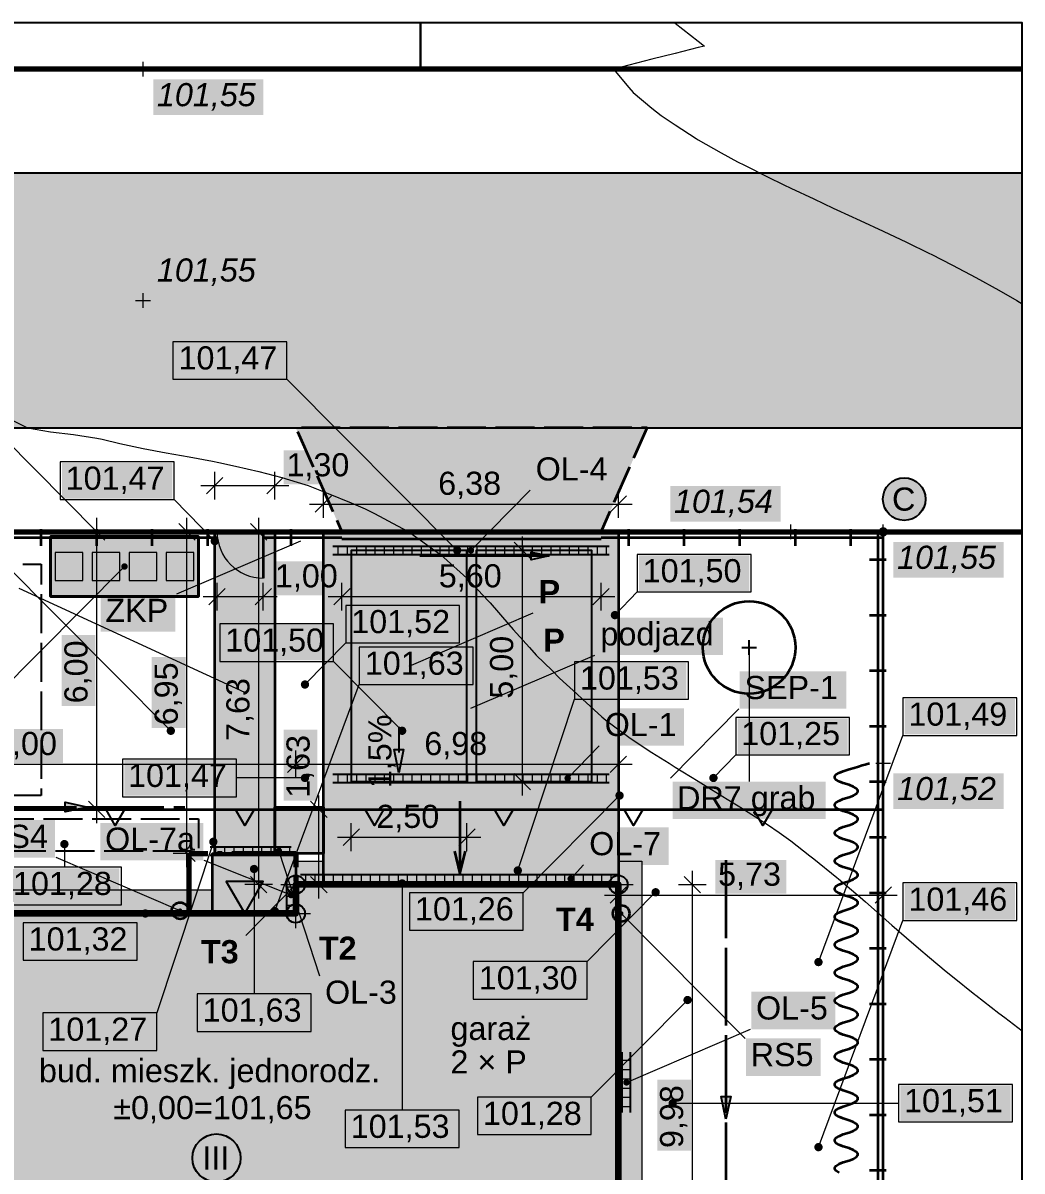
# Model space of a CAD drawing. Header units: metres. Extents: x -3 to 65.4, y -15 to 61.2.
# Drawn here: x 13.4 to 35, y 36.18 to 61 of the extents above; entities that cross this region are included whole.
import ezdxf

# ---------------------------------------------------------------- set-up
doc = ezdxf.new("R2010")
doc.units = ezdxf.units.M
for name, pattern in [('KRESKA_DLUGA', [9.45, 8.4, -1.05]), ('KRESKOWA', [5.25, 4.2, -1.05]), ('PUNKTOWA', [10.5, 8.4, -1.05, 0, -1.05])]:
    doc.linetypes.add(name, pattern=pattern)
for name, color, linetype, lineweight in [('A-MASKA', 7, 'Continuous', 18), ('Z-BUDYNEK', 7, 'Continuous', 100), ('Z-BUDYNEK-NAD', 7, 'KRESKOWA', 50), ('Z-DZIALKA', 1, 'Continuous', 35), ('Z-MAPA-RAMKA', 7, 'Continuous', 35), ('Z-OGRODZENIE', 7, 'Continuous', 35), ('Z-OPISY', 2, 'Continuous', 25), ('Z-RZEDNE-PROJ', 1, 'Continuous', 18), ('Z-TLO', 7, 'Continuous', 18), ('Z-TYCZENIE', 1, 'Continuous', 25), ('Z-UTWARDZENIA', 8, 'Continuous', 25), ('Z-WYMIARY', 1, 'Continuous', 18)]:
    doc.layers.add(name, color=color, linetype=linetype, lineweight=lineweight)
for name, color, linetype, lineweight, true_color in [('Z-DROGA', 8, 'Continuous', 35, 0x404040), ('Z-LZ', 1, 'Continuous', 35, 0xc00000), ('Z-MAPA', 8, 'Continuous', 18, 0x5a5a5a), ('Z-ODWODNIENIE', 150, 'Continuous', 25, 0x00808a), ('Z-RZEDNE', 32, 'Continuous', 18, 0x6b4423), ('Z-ZIELEN', 3, 'Continuous', 25, 0x1e7a1e)]:
    doc.layers.add(name, color=color, linetype=linetype, lineweight=lineweight, true_color=true_color)
doc.styles.add('PL_ARIAL', font='arial.ttf')
doc.styles.add('PL_ARIAL_B', font='arialbd.ttf')
doc.styles.add('PL_ARIAL_I', font='ariali.ttf')

msp = doc.modelspace()

# ---------------------------------------------------------------- hatches: boundary and pattern name
at = {"layer": 'A-MASKA', "true_color": 0xffffff}
for points in [[(16.22, 59.01), (18.603, 59.01), (18.603, 59.78), (16.22, 59.78)], [(16.22, 55.22), (18.603, 55.22), (18.603, 55.99), (16.22, 55.99)], [(16.687, 53.32), (19.07, 53.32), (19.07, 54.09), (16.687, 54.09)], [(19.04, 51.03), (20.574, 51.03), (20.574, 51.76), (19.04, 51.76)], [(24.387, 50.9), (26.203, 50.9), (26.203, 51.71), (24.387, 51.71)], [(14.247, 50.72), (16.63, 50.72), (16.63, 51.49), (14.247, 51.49)], [(22.32, 50.63), (23.855, 50.63), (23.855, 51.36), (22.32, 51.36)], [(27.397, 50.22), (29.78, 50.22), (29.78, 50.99), (27.397, 50.99)], [(32.22, 49.01), (34.603, 49.01), (34.603, 49.78), (32.22, 49.78)], [(26.72, 48.72), (29.103, 48.72), (29.103, 49.49), (26.72, 49.49)], [(18.79, 48.63), (20.324, 48.63), (20.324, 49.36), (18.79, 49.36)], [(22.333, 48.63), (23.867, 48.63), (23.867, 49.36), (22.333, 49.36)], [(24.45, 48.248), (25.135, 48.248), (25.135, 49.058), (24.45, 49.058)], [(15.087, 47.842), (16.7, 47.842), (16.7, 48.652), (15.087, 48.652)], [(20.42, 47.62), (22.803, 47.62), (22.803, 48.39), (20.42, 48.39)], [(25.787, 47.335), (28.533, 47.335), (28.533, 48.145), (25.787, 48.145)], [(17.697, 47.22), (20.08, 47.22), (20.08, 47.99), (17.697, 47.99)], [(24.55, 47.2), (25.235, 47.2), (25.235, 48.01), (24.55, 48.01)], [(14.97, 46.233), (14.97, 47.767), (14.24, 47.767), (14.24, 46.233)], [(24.17, 46.333), (24.17, 47.867), (23.44, 47.867), (23.44, 46.333)], [(20.714, 46.72), (23.097, 46.72), (23.097, 47.49), (20.714, 47.49)], [(16.92, 45.758), (16.92, 47.292), (16.19, 47.292), (16.19, 45.758)], [(25.364, 46.4), (27.747, 46.4), (27.747, 47.17), (25.364, 47.17)], [(18.47, 45.42), (18.47, 46.955), (17.74, 46.955), (17.74, 45.42)], [(28.9, 46.175), (31.2, 46.175), (31.2, 46.985), (28.9, 46.985)], [(25.879, 45.375), (27.694, 45.375), (27.694, 46.185), (25.879, 46.185)], [(32.464, 45.62), (34.847, 45.62), (34.847, 46.39), (32.464, 46.39)], [(28.85, 45.2), (31.233, 45.2), (31.233, 45.97), (28.85, 45.97)], [(12.331, 45.005), (14.269, 45.005), (14.269, 45.735), (12.331, 45.735)], [(19.77, 44.19), (19.77, 45.724), (19.04, 45.724), (19.04, 44.19)], [(22.02, 45.005), (23.555, 45.005), (23.555, 45.735), (22.02, 45.735)], [(15.597, 44.295), (17.98, 44.295), (17.98, 45.065), (15.597, 45.065)], [(32.22, 44.01), (34.603, 44.01), (34.603, 44.78), (32.22, 44.78)], [(27.445, 43.79), (30.755, 43.79), (30.755, 44.6), (27.445, 44.6)], [(20.983, 43.43), (22.517, 43.43), (22.517, 44.16), (20.983, 44.16)], [(12.486, 42.958), (14.1, 42.958), (14.1, 43.768), (12.486, 43.768)], [(15.08, 42.898), (17.3, 42.898), (17.3, 43.708), (15.08, 43.708)], [(25.544, 42.8), (27.359, 42.8), (27.359, 43.61), (25.544, 43.61)], [(13.109, 41.96), (15.491, 41.96), (15.491, 42.73), (13.109, 42.73)], [(28.37, 42.18), (29.905, 42.18), (29.905, 42.91), (28.37, 42.91)], [(32.464, 41.62), (34.847, 41.62), (34.847, 42.39), (32.464, 42.39)], [(21.797, 41.41), (24.18, 41.41), (24.18, 42.18), (21.797, 42.18)], [(24.827, 41.165), (25.875, 41.165), (25.875, 41.975), (24.827, 41.975)], [(13.447, 40.76), (15.83, 40.76), (15.83, 41.53), (13.447, 41.53)], [(17.152, 40.465), (18.2, 40.465), (18.2, 41.275), (17.152, 41.275)], [(19.7, 40.54), (20.748, 40.54), (20.748, 41.35), (19.7, 41.35)], [(23.177, 39.92), (25.56, 39.92), (25.56, 40.69), (23.177, 40.69)], [(19.834, 39.59), (21.649, 39.59), (21.649, 40.4), (19.834, 40.4)], [(17.209, 39.223), (19.591, 39.223), (19.591, 39.992), (17.209, 39.992)], [(29.15, 39.248), (30.966, 39.248), (30.966, 40.058), (29.15, 40.058)], [(13.873, 38.81), (16.256, 38.81), (16.256, 39.58), (13.873, 39.58)], [(22.545, 38.807), (24.563, 38.807), (24.563, 39.617), (22.545, 39.617)], [(29.035, 38.24), (30.649, 38.24), (30.649, 39.05), (29.035, 39.05)], [(22.545, 38.082), (24.462, 38.082), (24.462, 38.892), (22.545, 38.892)], [(27.845, 36.62), (27.845, 38.155), (27.115, 38.155), (27.115, 36.62)], [(32.37, 37.265), (34.753, 37.265), (34.753, 38.035), (32.37, 38.035)], [(15.257, 37.094), (19.918, 37.094), (19.918, 37.904), (15.257, 37.904)], [(23.267, 36.99), (25.65, 36.99), (25.65, 37.76), (23.267, 37.76)], [(20.409, 36.71), (22.791, 36.71), (22.791, 37.48), (20.409, 37.48)]]:
    msp.add_hatch(color=7, dxfattribs=at).paths.add_polyline_path(points)
at = {"layer": 'Z-BUDYNEK', "true_color": 0x000000}
msp.add_hatch(color=7, dxfattribs=at).paths.add_polyline_path([(18.2, 41.75), (18.6, 42.443), (17.8, 42.443)])
at = {"layer": 'Z-DROGA', "true_color": 0xe6e6e6}
msp.add_hatch(color=7, dxfattribs=at).paths.add_polyline_path([(-3, 52.25), (-3, 57.75), (35, 57.75), (35, 52.25)])
at = {"layer": 'Z-DZIALKA', "true_color": 0xffffff}
msp.add_hatch(color=7, dxfattribs=at).paths.add_polyline_path([(32.913, 50.708), (32.897, 50.827), (32.851, 50.938), (32.778, 51.033), (32.683, 51.106), (32.572, 51.152), (32.453, 51.168), (32.334, 51.152), (32.223, 51.106), (32.128, 51.033), (32.054, 50.938), (32.008, 50.827), (31.993, 50.708), (32.008, 50.588), (32.054, 50.478), (32.128, 50.382), (32.223, 50.309), (32.334, 50.263), (32.453, 50.248), (32.572, 50.263), (32.683, 50.309), (32.778, 50.382), (32.851, 50.478), (32.897, 50.588)])
at = {"layer": 'Z-DZIALKA', "true_color": 0x000000}
msp.add_hatch(color=7, dxfattribs=at).paths.add_polyline_path([(32.1, 50), (32.097, 50.026), (32.087, 50.05), (32.071, 50.071), (32.05, 50.087), (32.026, 50.097), (32, 50.1), (31.974, 50.097), (31.95, 50.087), (31.929, 50.071), (31.913, 50.05), (31.903, 50.026), (31.9, 50), (31.903, 49.974), (31.913, 49.95), (31.929, 49.929), (31.95, 49.913), (31.974, 49.903), (32, 49.9), (32.026, 49.903), (32.05, 49.913), (32.071, 49.929), (32.087, 49.95), (32.097, 49.974)])
at = {"layer": 'Z-ODWODNIENIE', "true_color": 0x000000}
for points in [[(23.157, 49.6), (23.155, 49.618), (23.148, 49.635), (23.137, 49.649), (23.122, 49.661), (23.106, 49.668), (23.087, 49.67), (23.069, 49.668), (23.052, 49.661), (23.038, 49.649), (23.027, 49.635), (23.02, 49.618), (23.017, 49.6), (23.02, 49.582), (23.027, 49.565), (23.038, 49.551), (23.052, 49.539), (23.069, 49.532), (23.087, 49.53), (23.106, 49.532), (23.122, 49.539), (23.137, 49.551), (23.148, 49.565), (23.155, 49.582)], [(21.529, 44.788), (21.429, 45.298), (21.628, 45.298)], [(25.249, 44.675), (25.246, 44.693), (25.239, 44.71), (25.228, 44.724), (25.214, 44.736), (25.197, 44.743), (25.179, 44.745), (25.161, 44.743), (25.144, 44.736), (25.129, 44.724), (25.118, 44.71), (25.111, 44.693), (25.109, 44.675), (25.111, 44.657), (25.118, 44.64), (25.129, 44.626), (25.144, 44.614), (25.161, 44.607), (25.179, 44.605), (25.197, 44.607), (25.214, 44.614), (25.228, 44.626), (25.239, 44.64), (25.246, 44.657)], [(14.807, 44.05), (14.317, 43.946), (14.317, 44.154)], [(19.008, 43.1), (19.005, 43.118), (18.998, 43.135), (18.987, 43.149), (18.973, 43.161), (18.956, 43.168), (18.938, 43.17), (18.919, 43.168), (18.902, 43.161), (18.888, 43.149), (18.877, 43.135), (18.87, 43.118), (18.867, 43.1), (18.87, 43.082), (18.877, 43.065), (18.888, 43.051), (18.902, 43.039), (18.919, 43.032), (18.938, 43.03), (18.956, 43.032), (18.973, 43.039), (18.987, 43.051), (18.998, 43.065), (19.005, 43.082)], [(25.314, 42.5), (25.311, 42.518), (25.304, 42.535), (25.293, 42.549), (25.279, 42.561), (25.262, 42.568), (25.244, 42.57), (25.226, 42.568), (25.209, 42.561), (25.194, 42.549), (25.183, 42.535), (25.176, 42.518), (25.174, 42.5), (25.176, 42.482), (25.183, 42.465), (25.194, 42.451), (25.209, 42.439), (25.226, 42.432), (25.244, 42.43), (25.262, 42.432), (25.279, 42.439), (25.293, 42.451), (25.304, 42.465), (25.311, 42.482)], [(19.27, 42.15), (19.268, 42.168), (19.261, 42.185), (19.249, 42.199), (19.235, 42.211), (19.218, 42.218), (19.2, 42.22), (19.182, 42.218), (19.165, 42.211), (19.151, 42.199), (19.139, 42.185), (19.132, 42.168), (19.13, 42.15), (19.132, 42.132), (19.139, 42.115), (19.151, 42.101), (19.165, 42.089), (19.182, 42.082), (19.2, 42.08), (19.218, 42.082), (19.235, 42.089), (19.249, 42.101), (19.261, 42.115), (19.268, 42.132)], [(16.85, 41.81), (16.848, 41.823), (16.843, 41.835), (16.835, 41.845), (16.825, 41.853), (16.813, 41.858), (16.8, 41.86), (16.787, 41.858), (16.775, 41.853), (16.765, 41.845), (16.757, 41.835), (16.752, 41.823), (16.75, 41.81), (16.752, 41.797), (16.757, 41.785), (16.765, 41.775), (16.775, 41.767), (16.787, 41.762), (16.8, 41.76), (16.813, 41.762), (16.825, 41.767), (16.835, 41.775), (16.843, 41.785), (16.848, 41.797)], [(26.385, 41.75), (26.383, 41.763), (26.378, 41.775), (26.37, 41.785), (26.36, 41.793), (26.348, 41.798), (26.335, 41.8), (26.322, 41.798), (26.31, 41.793), (26.3, 41.785), (26.292, 41.775), (26.287, 41.763), (26.285, 41.75), (26.287, 41.737), (26.292, 41.725), (26.3, 41.715), (26.31, 41.707), (26.322, 41.702), (26.335, 41.7), (26.348, 41.702), (26.36, 41.707), (26.37, 41.715), (26.378, 41.725), (26.383, 41.737)], [(26.52, 38.1), (26.518, 38.118), (26.511, 38.135), (26.499, 38.149), (26.485, 38.161), (26.468, 38.168), (26.45, 38.17), (26.432, 38.168), (26.415, 38.161), (26.401, 38.149), (26.389, 38.135), (26.382, 38.118), (26.38, 38.1), (26.382, 38.082), (26.389, 38.065), (26.401, 38.051), (26.415, 38.039), (26.432, 38.032), (26.45, 38.03), (26.468, 38.032), (26.485, 38.039), (26.499, 38.051), (26.511, 38.065), (26.518, 38.082)], [(28.6, 37.303), (28.496, 37.792), (28.704, 37.792)]]:
    msp.add_hatch(color=7, dxfattribs=at).paths.add_polyline_path(points)
at = {"layer": 'Z-OGRODZENIE', "true_color": 0x000000}
msp.add_hatch(color=7, dxfattribs=at).paths.add_polyline_path([(24.78, 49.48), (24.389, 49.397), (24.389, 49.563)])
at = {"layer": 'Z-OPISY', "true_color": 0x000000}
msp.add_hatch(color=7, dxfattribs=at).paths.add_polyline_path([(15.67, 49.25), (15.668, 49.268), (15.661, 49.285), (15.649, 49.299), (15.635, 49.311), (15.618, 49.318), (15.6, 49.32), (15.582, 49.318), (15.565, 49.311), (15.551, 49.299), (15.539, 49.285), (15.532, 49.268), (15.53, 49.25), (15.532, 49.232), (15.539, 49.215), (15.551, 49.201), (15.565, 49.189), (15.582, 49.182), (15.6, 49.18), (15.618, 49.182), (15.635, 49.189), (15.649, 49.201), (15.661, 49.215), (15.668, 49.232)])
at = {"layer": 'Z-OPISY', "true_color": 0xffffff}
msp.add_hatch(color=7, dxfattribs=at).paths.add_polyline_path([(18.107, 36.464), (18.098, 36.566), (18.068, 36.663), (18.02, 36.753), (17.955, 36.832), (17.876, 36.896), (17.786, 36.945), (17.689, 36.974), (17.587, 36.984), (17.486, 36.974), (17.389, 36.945), (17.299, 36.896), (17.22, 36.832), (17.155, 36.753), (17.107, 36.663), (17.077, 36.566), (17.067, 36.464), (17.077, 36.363), (17.107, 36.265), (17.155, 36.175), (17.22, 36.096), (17.299, 36.032), (17.389, 35.984), (17.486, 35.954), (17.587, 35.944), (17.689, 35.954), (17.786, 35.984), (17.876, 36.032), (17.955, 36.096), (18.02, 36.175), (18.068, 36.265), (18.098, 36.363)])
at = {"layer": 'Z-RZEDNE-PROJ', "true_color": 0x000000}
for points in [[(17.64, 49.8), (17.637, 49.823), (17.628, 49.845), (17.614, 49.864), (17.595, 49.878), (17.573, 49.887), (17.55, 49.89), (17.527, 49.887), (17.505, 49.878), (17.486, 49.864), (17.472, 49.845), (17.463, 49.823), (17.46, 49.8), (17.463, 49.777), (17.472, 49.755), (17.486, 49.736), (17.505, 49.722), (17.527, 49.713), (17.55, 49.71), (17.573, 49.713), (17.595, 49.722), (17.614, 49.736), (17.628, 49.755), (17.637, 49.777)], [(22.88, 49.6), (22.877, 49.623), (22.868, 49.645), (22.854, 49.664), (22.835, 49.678), (22.813, 49.687), (22.79, 49.69), (22.767, 49.687), (22.745, 49.678), (22.726, 49.664), (22.712, 49.645), (22.703, 49.623), (22.7, 49.6), (22.703, 49.577), (22.712, 49.555), (22.726, 49.536), (22.745, 49.522), (22.767, 49.513), (22.79, 49.51), (22.813, 49.513), (22.835, 49.522), (22.854, 49.536), (22.868, 49.555), (22.877, 49.577)], [(26.29, 48.2), (26.287, 48.223), (26.278, 48.245), (26.264, 48.264), (26.245, 48.278), (26.223, 48.287), (26.2, 48.29), (26.177, 48.287), (26.155, 48.278), (26.136, 48.264), (26.122, 48.245), (26.113, 48.223), (26.11, 48.2), (26.113, 48.177), (26.122, 48.155), (26.136, 48.136), (26.155, 48.122), (26.177, 48.113), (26.2, 48.11), (26.223, 48.113), (26.245, 48.122), (26.264, 48.136), (26.278, 48.155), (26.287, 48.177)], [(19.59, 46.7), (19.587, 46.723), (19.578, 46.745), (19.564, 46.764), (19.545, 46.778), (19.523, 46.787), (19.5, 46.79), (19.477, 46.787), (19.455, 46.778), (19.436, 46.764), (19.422, 46.745), (19.413, 46.723), (19.41, 46.7), (19.413, 46.677), (19.422, 46.655), (19.436, 46.636), (19.455, 46.622), (19.477, 46.613), (19.5, 46.61), (19.523, 46.613), (19.545, 46.622), (19.564, 46.636), (19.578, 46.655), (19.587, 46.677)], [(16.69, 45.7), (16.687, 45.723), (16.678, 45.745), (16.664, 45.764), (16.645, 45.778), (16.623, 45.787), (16.6, 45.79), (16.577, 45.787), (16.555, 45.778), (16.536, 45.764), (16.522, 45.745), (16.513, 45.723), (16.51, 45.7), (16.513, 45.677), (16.522, 45.655), (16.536, 45.636), (16.555, 45.622), (16.577, 45.613), (16.6, 45.61), (16.623, 45.613), (16.645, 45.622), (16.664, 45.636), (16.678, 45.655), (16.687, 45.677)], [(21.69, 45.7), (21.687, 45.723), (21.678, 45.745), (21.664, 45.764), (21.645, 45.778), (21.623, 45.787), (21.6, 45.79), (21.577, 45.787), (21.555, 45.778), (21.536, 45.764), (21.522, 45.745), (21.513, 45.723), (21.51, 45.7), (21.513, 45.677), (21.522, 45.655), (21.536, 45.636), (21.555, 45.622), (21.577, 45.613), (21.6, 45.61), (21.623, 45.613), (21.645, 45.622), (21.664, 45.636), (21.678, 45.655), (21.687, 45.677)], [(19.59, 44.68), (19.587, 44.703), (19.578, 44.725), (19.564, 44.744), (19.545, 44.758), (19.523, 44.767), (19.5, 44.77), (19.477, 44.767), (19.455, 44.758), (19.436, 44.744), (19.422, 44.725), (19.413, 44.703), (19.41, 44.68), (19.413, 44.657), (19.422, 44.635), (19.436, 44.616), (19.455, 44.602), (19.477, 44.593), (19.5, 44.59), (19.523, 44.593), (19.545, 44.602), (19.564, 44.616), (19.578, 44.635), (19.587, 44.657)], [(28.42, 44.68), (28.417, 44.703), (28.408, 44.725), (28.394, 44.744), (28.375, 44.758), (28.353, 44.767), (28.33, 44.77), (28.307, 44.767), (28.285, 44.758), (28.266, 44.744), (28.252, 44.725), (28.243, 44.703), (28.24, 44.68), (28.243, 44.657), (28.252, 44.635), (28.266, 44.616), (28.285, 44.602), (28.307, 44.593), (28.33, 44.59), (28.353, 44.593), (28.375, 44.602), (28.394, 44.616), (28.408, 44.635), (28.417, 44.657)], [(26.39, 44.3), (26.387, 44.323), (26.378, 44.345), (26.364, 44.364), (26.345, 44.378), (26.323, 44.387), (26.3, 44.39), (26.277, 44.387), (26.255, 44.378), (26.236, 44.364), (26.222, 44.345), (26.213, 44.323), (26.21, 44.3), (26.213, 44.277), (26.222, 44.255), (26.236, 44.236), (26.255, 44.222), (26.277, 44.213), (26.3, 44.21), (26.323, 44.213), (26.345, 44.222), (26.364, 44.236), (26.378, 44.255), (26.387, 44.277)], [(14.39, 43.25), (14.387, 43.273), (14.378, 43.295), (14.364, 43.314), (14.345, 43.328), (14.323, 43.337), (14.3, 43.34), (14.277, 43.337), (14.255, 43.328), (14.236, 43.314), (14.222, 43.295), (14.213, 43.273), (14.21, 43.25), (14.213, 43.227), (14.222, 43.205), (14.236, 43.186), (14.255, 43.172), (14.277, 43.163), (14.3, 43.16), (14.323, 43.163), (14.345, 43.172), (14.364, 43.186), (14.378, 43.205), (14.387, 43.227)], [(17.61, 43.3), (17.607, 43.323), (17.598, 43.345), (17.584, 43.364), (17.565, 43.378), (17.543, 43.387), (17.52, 43.39), (17.497, 43.387), (17.475, 43.378), (17.456, 43.364), (17.442, 43.345), (17.433, 43.323), (17.43, 43.3), (17.433, 43.277), (17.442, 43.255), (17.456, 43.236), (17.475, 43.222), (17.497, 43.213), (17.52, 43.21), (17.543, 43.213), (17.565, 43.222), (17.584, 43.236), (17.598, 43.255), (17.607, 43.277)], [(18.49, 42.713), (18.487, 42.736), (18.478, 42.758), (18.464, 42.776), (18.445, 42.79), (18.423, 42.799), (18.4, 42.803), (18.377, 42.799), (18.355, 42.79), (18.336, 42.776), (18.322, 42.758), (18.313, 42.736), (18.31, 42.713), (18.313, 42.689), (18.322, 42.668), (18.336, 42.649), (18.355, 42.635), (18.377, 42.626), (18.4, 42.623), (18.423, 42.626), (18.445, 42.635), (18.464, 42.649), (18.478, 42.668), (18.487, 42.689)], [(24.19, 42.68), (24.187, 42.703), (24.178, 42.725), (24.164, 42.744), (24.145, 42.758), (24.123, 42.767), (24.1, 42.77), (24.077, 42.767), (24.055, 42.758), (24.036, 42.744), (24.022, 42.725), (24.013, 42.703), (24.01, 42.68), (24.013, 42.657), (24.022, 42.635), (24.036, 42.616), (24.055, 42.602), (24.077, 42.593), (24.1, 42.59), (24.123, 42.593), (24.145, 42.602), (24.164, 42.616), (24.178, 42.635), (24.187, 42.657)], [(21.69, 42.4), (21.687, 42.423), (21.678, 42.445), (21.664, 42.464), (21.645, 42.478), (21.623, 42.487), (21.6, 42.49), (21.577, 42.487), (21.555, 42.478), (21.536, 42.464), (21.522, 42.445), (21.513, 42.423), (21.51, 42.4), (21.513, 42.377), (21.522, 42.355), (21.536, 42.336), (21.555, 42.322), (21.577, 42.313), (21.6, 42.31), (21.623, 42.313), (21.645, 42.322), (21.664, 42.336), (21.678, 42.355), (21.687, 42.377)], [(27.17, 42.21), (27.167, 42.233), (27.158, 42.255), (27.144, 42.274), (27.125, 42.288), (27.103, 42.297), (27.08, 42.3), (27.057, 42.297), (27.035, 42.288), (27.016, 42.274), (27.002, 42.255), (26.993, 42.233), (26.99, 42.21), (26.993, 42.187), (27.002, 42.165), (27.016, 42.146), (27.035, 42.132), (27.057, 42.123), (27.08, 42.12), (27.103, 42.123), (27.125, 42.132), (27.144, 42.146), (27.158, 42.165), (27.167, 42.187)], [(16.14, 41.75), (16.137, 41.773), (16.128, 41.795), (16.114, 41.814), (16.095, 41.828), (16.073, 41.837), (16.05, 41.84), (16.027, 41.837), (16.005, 41.828), (15.986, 41.814), (15.972, 41.795), (15.963, 41.773), (15.96, 41.75), (15.963, 41.727), (15.972, 41.705), (15.986, 41.686), (16.005, 41.672), (16.027, 41.663), (16.05, 41.66), (16.073, 41.663), (16.095, 41.672), (16.114, 41.686), (16.128, 41.705), (16.137, 41.727)], [(18.94, 41.8), (18.937, 41.823), (18.928, 41.845), (18.914, 41.864), (18.895, 41.878), (18.873, 41.887), (18.85, 41.89), (18.827, 41.887), (18.805, 41.878), (18.786, 41.864), (18.772, 41.845), (18.763, 41.823), (18.76, 41.8), (18.763, 41.777), (18.772, 41.755), (18.786, 41.736), (18.805, 41.722), (18.827, 41.713), (18.85, 41.71), (18.873, 41.713), (18.895, 41.722), (18.914, 41.736), (18.928, 41.755), (18.937, 41.777)], [(30.69, 40.7), (30.687, 40.723), (30.678, 40.745), (30.664, 40.764), (30.645, 40.778), (30.623, 40.787), (30.6, 40.79), (30.577, 40.787), (30.555, 40.778), (30.536, 40.764), (30.522, 40.745), (30.513, 40.723), (30.51, 40.7), (30.513, 40.677), (30.522, 40.655), (30.536, 40.636), (30.555, 40.622), (30.577, 40.613), (30.6, 40.61), (30.623, 40.613), (30.645, 40.622), (30.664, 40.636), (30.678, 40.655), (30.687, 40.677)], [(27.86, 39.88), (27.857, 39.903), (27.848, 39.925), (27.834, 39.944), (27.815, 39.958), (27.793, 39.967), (27.77, 39.97), (27.747, 39.967), (27.725, 39.958), (27.706, 39.944), (27.692, 39.925), (27.683, 39.903), (27.68, 39.88), (27.683, 39.857), (27.692, 39.835), (27.706, 39.816), (27.725, 39.802), (27.747, 39.793), (27.77, 39.79), (27.793, 39.793), (27.815, 39.802), (27.834, 39.816), (27.848, 39.835), (27.857, 39.857)], [(27.54, 37.65), (27.537, 37.673), (27.528, 37.695), (27.514, 37.714), (27.495, 37.728), (27.473, 37.737), (27.45, 37.74), (27.427, 37.737), (27.405, 37.728), (27.386, 37.714), (27.372, 37.695), (27.363, 37.673), (27.36, 37.65), (27.363, 37.627), (27.372, 37.605), (27.386, 37.586), (27.405, 37.572), (27.427, 37.563), (27.45, 37.56), (27.473, 37.563), (27.495, 37.572), (27.514, 37.586), (27.528, 37.605), (27.537, 37.627)], [(30.69, 36.7), (30.687, 36.723), (30.678, 36.745), (30.664, 36.764), (30.645, 36.778), (30.623, 36.787), (30.6, 36.79), (30.577, 36.787), (30.555, 36.778), (30.536, 36.764), (30.522, 36.745), (30.513, 36.723), (30.51, 36.7), (30.513, 36.677), (30.522, 36.655), (30.536, 36.636), (30.555, 36.622), (30.577, 36.613), (30.6, 36.61), (30.623, 36.613), (30.645, 36.622), (30.664, 36.636), (30.678, 36.655), (30.687, 36.677)]]:
    msp.add_hatch(color=7, dxfattribs=at).paths.add_polyline_path(points)
at = {"layer": 'Z-TLO', "true_color": 0xffffff}
for points in [[(20.3, 50), (25.9, 50), (26.9, 52.25), (19.3, 52.25)], [(14, 49.9), (17.2, 49.9), (17.2, 48.6), (14, 48.6)], [(17.55, 50), (18.85, 50), (18.85, 43.05), (17.55, 43.05)], [(19.9, 42.375), (19.9, 50), (26.275, 50), (26.275, 42.375)], [(18.85, 44.05), (19.9, 44.05), (19.9, 43.05), (18.85, 43.05)], [(17.5, 41.75), (17.5, 43.05), (19.3, 43.05), (19.3, 42.375), (19.3, 41.75)], [(19.3, 42.375), (19.3, 42.885), (19.9, 42.885), (19.9, 42.375)], [(26.785, 31.9), (26.25, 31.9), (26.25, 32.4), (26.275, 32.4), (26.275, 42.375), (26.275, 42.885), (26.785, 42.885)], [(6.79, 37.825), (6.79, 42.26), (17.5, 42.26), (17.5, 41.75), (7.3, 41.75), (7.3, 37.825)], [(7.3, 32.4), (19.6, 32.4), (26.275, 32.4), (26.275, 42.375), (19.3, 42.375), (19.3, 41.75), (7.3, 41.75)]]:
    msp.add_hatch(color=7, dxfattribs=at).paths.add_polyline_path(points)

# ---------------------------------------------------------------- linework, layer by layer
at = {"layer": 'Z-BUDYNEK', "lineweight": 35, "ltscale": 0.2}
for points in [[(22.85, 44.175), (22.85, 42.615)], [(22.729, 43.1), (22.85, 42.615), (22.971, 43.1)]]:
    msp.add_lwpolyline(points, dxfattribs=at)
at = {"layer": 'Z-BUDYNEK', "lineweight": 25, "ltscale": 0.2}
msp.add_lwpolyline([(18.2, 41.75), (18.6, 42.443), (17.8, 42.443)], close=True, dxfattribs=at)
at = {"layer": 'Z-BUDYNEK', "linetype": 'Continuous', "lineweight": 140, "ltscale": 0.2, "flags": 128}
msp.add_lwpolyline([(7.3, 32.4), (19.6, 32.4), (26.275, 32.4), (26.275, 42.375), (19.3, 42.375), (19.3, 41.75), (7.3, 41.75)], close=True, dxfattribs=at)
at = {"layer": 'Z-BUDYNEK-NAD', "linetype": 'PUNKTOWA', "lineweight": 70, "ltscale": 0.2, "flags": 128}
msp.add_lwpolyline([(17, 41.77), (17, 43.05), (19.3, 43.05), (19.3, 42.395)], dxfattribs=at)
at = {"layer": 'Z-DROGA', "linetype": 'Continuous', "lineweight": 70, "ltscale": 0.2, "true_color": 0x303030, "flags": 128}
for points in [[(35, 60), (-3, 60)], [(-3, 50), (35, 50)]]:
    msp.add_lwpolyline(points, dxfattribs=at)
at = {"layer": 'Z-DZIALKA', "linetype": 'Continuous', "lineweight": 35, "ltscale": 0.2, "true_color": 0x000000, "flags": 128}
msp.add_lwpolyline([(0, 0), (32, 0), (32, 50), (0, 50)], close=True, dxfattribs=at)
at = {"layer": 'Z-DZIALKA', "lineweight": 25, "ltscale": 0.2}
msp.add_circle((32.453, 50.708), 0.46, dxfattribs=at)
at = {"layer": 'Z-LZ', "linetype": 'Continuous', "lineweight": 35, "ltscale": 0.2, "true_color": 0xc00000, "flags": 128}
msp.add_lwpolyline([(0, 44), (32, 44)], dxfattribs=at)
at = {"layer": 'Z-LZ', "linetype": 'Continuous', "lineweight": 25, "ltscale": 0.2, "true_color": 0xc00000, "flags": 128}
for points in [[(15.2, 44), (15.6, 44), (15.4, 43.654)], [(18, 44), (18.4, 44), (18.2, 43.654)], [(20.8, 44), (21.2, 44), (21, 43.654)], [(23.6, 44), (24, 44), (23.8, 43.654)], [(26.4, 44), (26.8, 44), (26.6, 43.654)], [(29.2, 44), (29.6, 44), (29.4, 43.654)]]:
    msp.add_lwpolyline(points, close=True, dxfattribs=at)
at = {"layer": 'Z-MAPA', "linetype": 'Continuous', "lineweight": 25, "ltscale": 0.2, "flags": 128}
for points in [[(-3, 60), (22, 60), (22, 61)], [(22, 61), (22, 60)], [(22, 60), (35, 60)], [(35, 57.75), (-3, 57.75)], [(-3, 52.25), (35, 52.25)], [(35, 50), (32, 50), (32, 0)]]:
    msp.add_lwpolyline(points, dxfattribs=at)
at = {"layer": 'Z-MAPA-RAMKA', "linetype": 'Continuous', "lineweight": 25, "ltscale": 0.2, "flags": 128}
msp.add_lwpolyline([(-3, -3), (35, -3), (35, 61), (-3, 61)], close=True, dxfattribs=at)
at = {"layer": 'Z-ODWODNIENIE', "lineweight": 18, "ltscale": 0.2}
for points in [[(23.087, 49.6), (24.367, 50.9)], [(20.22, 49.51), (20.22, 49.69)], [(20.42, 49.51), (20.42, 49.69)], [(20.62, 49.51), (20.62, 49.69)], [(20.82, 49.51), (20.82, 49.69)], [(21.02, 49.51), (21.02, 49.69)], [(21.22, 49.51), (21.22, 49.69)], [(21.42, 49.51), (21.42, 49.69)], [(21.62, 49.51), (21.62, 49.69)], [(21.82, 49.51), (21.82, 49.69)], [(22.02, 49.51), (22.02, 49.69)], [(22.22, 49.51), (22.22, 49.69)], [(22.42, 49.51), (22.42, 49.69)], [(22.62, 49.51), (22.62, 49.69)], [(22.82, 49.51), (22.82, 49.69)], [(23.02, 49.51), (23.02, 49.69)], [(23.22, 49.51), (23.22, 49.69)], [(23.42, 49.51), (23.42, 49.69)], [(23.62, 49.51), (23.62, 49.69)], [(23.82, 49.51), (23.82, 49.69)], [(24.02, 49.51), (24.02, 49.69)], [(24.22, 49.51), (24.22, 49.69)], [(24.42, 49.51), (24.42, 49.69)], [(24.62, 49.51), (24.62, 49.69)], [(24.82, 49.51), (24.82, 49.69)], [(25.02, 49.51), (25.02, 49.69)], [(25.22, 49.51), (25.22, 49.69)], [(25.42, 49.51), (25.42, 49.69)], [(25.62, 49.51), (25.62, 49.69)], [(25.82, 49.51), (25.82, 49.69)], [(26.02, 49.51), (26.02, 49.69)], [(25.179, 44.675), (25.859, 45.375)], [(20.22, 44.585), (20.22, 44.765)], [(20.42, 44.585), (20.42, 44.765)], [(20.62, 44.585), (20.62, 44.765)], [(20.82, 44.585), (20.82, 44.765)], [(21.02, 44.585), (21.02, 44.765)], [(21.22, 44.585), (21.22, 44.765)], [(21.42, 44.585), (21.42, 44.765)], [(21.62, 44.585), (21.62, 44.765)], [(21.82, 44.585), (21.82, 44.765)], [(22.02, 44.585), (22.02, 44.765)], [(22.22, 44.585), (22.22, 44.765)], [(22.42, 44.585), (22.42, 44.765)], [(22.62, 44.585), (22.62, 44.765)], [(22.82, 44.585), (22.82, 44.765)], [(23.02, 44.585), (23.02, 44.765)], [(23.22, 44.585), (23.22, 44.765)], [(23.42, 44.585), (23.42, 44.765)], [(23.62, 44.585), (23.62, 44.765)], [(23.82, 44.585), (23.82, 44.765)], [(24.02, 44.585), (24.02, 44.765)], [(24.22, 44.585), (24.22, 44.765)], [(24.42, 44.585), (24.42, 44.765)], [(24.62, 44.585), (24.62, 44.765)], [(24.82, 44.585), (24.82, 44.765)], [(25.02, 44.585), (25.02, 44.765)], [(25.22, 44.585), (25.22, 44.765)], [(25.42, 44.585), (25.42, 44.765)], [(25.62, 44.585), (25.62, 44.765)], [(25.82, 44.585), (25.82, 44.765)], [(26.02, 44.585), (26.02, 44.765)], [(17.57, 43.01), (17.57, 43.19)], [(17.77, 43.01), (17.77, 43.19)], [(17.97, 43.01), (17.97, 43.19)], [(18.17, 43.01), (18.17, 43.19)], [(18.37, 43.01), (18.37, 43.19)], [(18.57, 43.01), (18.57, 43.19)], [(18.77, 43.01), (18.77, 43.19)], [(18.97, 43.01), (18.97, 43.19)], [(19.17, 43.01), (19.17, 43.19)], [(16.8, 41.81), (14.12, 42.958)], [(18.938, 43.1), (19.814, 40.4)], [(19.2, 42.15), (17.32, 42.898)], [(25.244, 42.5), (25.524, 42.8)], [(19.52, 42.41), (19.52, 42.59)], [(19.72, 42.41), (19.72, 42.59)], [(19.92, 42.41), (19.92, 42.59)], [(20.12, 42.41), (20.12, 42.59)], [(20.32, 42.41), (20.32, 42.59)], [(20.52, 42.41), (20.52, 42.59)], [(20.72, 42.41), (20.72, 42.59)], [(20.92, 42.41), (20.92, 42.59)], [(21.12, 42.41), (21.12, 42.59)], [(21.32, 42.41), (21.32, 42.59)], [(21.52, 42.41), (21.52, 42.59)], [(21.72, 42.41), (21.72, 42.59)], [(21.92, 42.41), (21.92, 42.59)], [(22.12, 42.41), (22.12, 42.59)], [(22.32, 42.41), (22.32, 42.59)], [(22.52, 42.41), (22.52, 42.59)], [(22.72, 42.41), (22.72, 42.59)], [(22.92, 42.41), (22.92, 42.59)], [(23.12, 42.41), (23.12, 42.59)], [(23.32, 42.41), (23.32, 42.59)], [(23.52, 42.41), (23.52, 42.59)], [(23.72, 42.41), (23.72, 42.59)], [(23.92, 42.41), (23.92, 42.59)], [(24.12, 42.41), (24.12, 42.59)], [(24.32, 42.41), (24.32, 42.59)], [(24.52, 42.41), (24.52, 42.59)], [(24.72, 42.41), (24.72, 42.59)], [(24.92, 42.41), (24.92, 42.59)], [(25.12, 42.41), (25.12, 42.59)], [(25.32, 42.41), (25.32, 42.59)], [(25.52, 42.41), (25.52, 42.59)], [(25.72, 42.41), (25.72, 42.59)], [(25.92, 42.41), (25.92, 42.59)], [(26.12, 42.41), (26.12, 42.59)], [(19.29, 42.32), (19.11, 42.32)], [(19.29, 42.12), (19.11, 42.12)], [(19.29, 41.92), (19.11, 41.92)], [(26.335, 41.75), (29.015, 39.05)], [(26.45, 38.1), (29.13, 39.248)], [(26.54, 38.57), (26.36, 38.57)], [(26.54, 38.37), (26.36, 38.37)], [(26.54, 38.17), (26.36, 38.17)], [(26.54, 37.97), (26.36, 37.97)], [(26.54, 37.77), (26.36, 37.77)], [(26.54, 37.57), (26.36, 37.57)]]:
    msp.add_lwpolyline(points, dxfattribs=at)
at = {"layer": 'Z-ODWODNIENIE', "lineweight": 25, "ltscale": 0.2}
for points in [[(20.1, 49.69), (26.075, 49.69)], [(20.1, 49.51), (26.075, 49.51)], [(21.529, 45.788), (21.529, 45.227)], [(20.1, 44.765), (26.075, 44.765)], [(20.1, 44.585), (26.075, 44.585)], [(17.45, 43.19), (19.2, 43.19)], [(17.45, 43.01), (19.2, 43.01)], [(19.11, 41.8), (19.11, 42.5)], [(19.29, 41.8), (19.29, 42.5)], [(19.4, 42.59), (26.275, 42.59)], [(19.4, 42.41), (26.275, 42.41)], [(26.36, 37.45), (26.36, 38.75)], [(26.54, 37.45), (26.54, 38.75)]]:
    msp.add_lwpolyline(points, dxfattribs=at)
for points in [[(21.529, 44.788), (21.429, 45.298), (21.628, 45.298)], [(14.807, 44.05), (14.317, 43.946), (14.317, 44.154)], [(28.6, 37.303), (28.496, 37.792), (28.704, 37.792)]]:
    msp.add_lwpolyline(points, close=True, dxfattribs=at)
at = {"layer": 'Z-ODWODNIENIE', "linetype": 'KRESKA_DLUGA', "lineweight": 35, "ltscale": 0.2, "flags": 128}
for points in [[(3.8, 43.2), (4.6, 44.05), (16.9, 44.05)], [(28.6, 42.9), (28.6, 29.7), (27.6, 29.3)]]:
    msp.add_lwpolyline(points, dxfattribs=at)
at = {"layer": 'Z-ODWODNIENIE', "linetype": 'Continuous', "lineweight": 35, "ltscale": 0.2}
for centre in [(16.8, 41.81), (26.335, 41.75)]:
    msp.add_circle(centre, 0.18, dxfattribs=at)
at = {"layer": 'Z-OGRODZENIE', "lineweight": 35, "ltscale": 0.2}
for points in [[(31.88, 50), (31.88, 0.12), (0.12, 0.12), (0.12, 50)], [(13.8, 49.7), (13.8, 50.06)], [(15, 49.7), (15, 50.06)], [(16.2, 49.7), (16.2, 50.06)], [(17.4, 49.7), (17.4, 50.06)], [(18.6, 50), (18.6, 49)], [(19.2, 49.7), (19.2, 50.06)], [(26.5, 49.7), (26.5, 50.06)], [(27.7, 49.7), (27.7, 50.06)], [(28.9, 49.7), (28.9, 50.06)], [(30.1, 49.7), (30.1, 50.06)], [(31.3, 49.7), (31.3, 50.06)], [(0, 49.88), (17.6, 49.88)], [(18.6, 49.88), (20.3, 49.88)], [(25.9, 49.84), (20.3, 49.84)], [(25.9, 49.88), (32, 49.88)], [(31.7, 49.4), (32.06, 49.4)], [(31.7, 48.2), (32.06, 48.2)], [(31.7, 47), (32.06, 47)], [(31.7, 45.8), (32.06, 45.8)], [(31.7, 44.6), (32.06, 44.6)], [(31.7, 43.4), (32.06, 43.4)], [(31.7, 42.2), (32.06, 42.2)], [(31.7, 41), (32.06, 41)], [(31.7, 39.8), (32.06, 39.8)], [(31.7, 38.6), (32.06, 38.6)], [(31.7, 37.4), (32.06, 37.4)], [(31.7, 36.2), (32.06, 36.2)]]:
    msp.add_lwpolyline(points, dxfattribs=at)
at = {"layer": 'Z-OGRODZENIE', "linetype": 'Continuous', "lineweight": 35, "ltscale": 0.2, "flags": 128}
msp.add_lwpolyline([(14, 48.6), (17.2, 48.6), (17.2, 49.9), (14, 49.9)], close=True, dxfattribs=at)
at = {"layer": 'Z-OGRODZENIE', "linetype": 'Continuous', "lineweight": 18, "ltscale": 0.2, "flags": 128}
for points in [[(14.1, 48.95), (14.7, 48.95), (14.7, 49.55), (14.1, 49.55)], [(14.9, 48.95), (15.5, 48.95), (15.5, 49.55), (14.9, 49.55)], [(15.7, 48.95), (16.3, 48.95), (16.3, 49.55), (15.7, 49.55)], [(16.5, 48.95), (17.1, 48.95), (17.1, 49.55), (16.5, 49.55)]]:
    msp.add_lwpolyline(points, close=True, dxfattribs=at)
at = {"layer": 'Z-OGRODZENIE', "lineweight": 25, "ltscale": 0.2}
msp.add_lwpolyline([(21.98, 49.48), (24.78, 49.48)], dxfattribs=at)
msp.add_lwpolyline([(24.78, 49.48), (24.389, 49.397), (24.389, 49.563)], close=True, dxfattribs=at)
at = {"layer": 'Z-OGRODZENIE', "lineweight": 18, "ltscale": 0.2}
msp.add_arc((18.6, 50), 1, 180, 270, dxfattribs=at)
at = {"layer": 'Z-OPISY', "lineweight": 18, "ltscale": 0.2}
for points in [[(19.4, 49.8), (16.72, 48.652)], [(15.6, 49.25), (11.92, 45.55)], [(18.2, 46.525), (13.32, 48.772)], [(21.75, 47.1), (24.43, 48.248)], [(29.1, 47.5), (29.1, 44.6)], [(23.087, 46.188), (25.767, 47.335)], [(27.4, 44.675), (28.88, 46.175)]]:
    msp.add_lwpolyline(points, dxfattribs=at)
at = {"layer": 'Z-OPISY', "lineweight": 25, "ltscale": 0.2}
msp.add_circle((17.587, 36.464), 0.52, dxfattribs=at)
at = {"layer": 'Z-RZEDNE', "linetype": 'Continuous', "lineweight": 18, "ltscale": 0.2, "true_color": 0xa07850, "flags": 128}
for points in [[(27.494, 61), (27.5, 60.995), (28, 60.607), (28.138, 60.5), (28, 60.466), (27.5, 60.342), (27, 60.216), (26.5, 60.087), (26.168, 60), (26.5, 59.608), (26.594, 59.5), (27, 59.159), (27.196, 59), (27.5, 58.797), (27.956, 58.5), (28, 58.475), (28.5, 58.193), (28.85, 58), (29, 57.924), (29.5, 57.673), (29.85, 57.5), (30, 57.429), (30.5, 57.195), (30.921, 57), (31, 56.963), (31.5, 56.732), (31.999, 56.5), (32, 56.499), (32.5, 56.26), (33, 56.017), (33.034, 56), (33.5, 55.763), (34, 55.501), (34.002, 55.5), (34.5, 55.223), (34.885, 55), (35, 54.931)], [(13, 52.499), (13.5, 52.246), (14, 52.16), (14.5, 52.103), (15, 52.024), (15.113, 52), (15.5, 51.913), (16, 51.805), (16.5, 51.71), (17, 51.619), (17.5, 51.527), (17.635, 51.5), (18, 51.421), (18.5, 51.303), (19, 51.172), (19.5, 51.024), (19.568, 51), (20, 50.829), (20.5, 50.625), (20.8, 50.5), (21, 50.396), (21.5, 50.131), (21.743, 50), (22, 49.818), (22.44, 49.5), (22.5, 49.448), (22.999, 49), (23, 48.999), (23.469, 48.5), (23.5, 48.465), (23.908, 48), (24, 47.891), (24.354, 47.5), (24.5, 47.333), (24.841, 47), (25, 46.839), (25.376, 46.5), (25.5, 46.385), (25.92, 46), (26, 45.931), (26.5, 45.562), (26.595, 45.5), (27, 45.232), (27.369, 45), (27.5, 44.916), (28, 44.608), (28.175, 44.5), (28.5, 44.303), (28.991, 44), (29, 43.994), (29.5, 43.673), (29.747, 43.5), (30, 43.324), (30.416, 43), (30.5, 42.935), (31, 42.527), (31.032, 42.5), (31.5, 42.102), (31.615, 42), (32, 41.661), (32.185, 41.5), (32.5, 41.225), (32.762, 41), (33, 40.797), (33.361, 40.5), (33.5, 40.386), (33.983, 40), (34, 39.986), (34.5, 39.599), (34.629, 39.5), (35, 39.213)]]:
    msp.add_lwpolyline(points, dxfattribs=at)
at = {"layer": 'Z-RZEDNE', "lineweight": 18, "ltscale": 0.2, "true_color": 0x6b4423}
for points in [[(16, 59.84), (16, 60.16)], [(15.84, 60), (16.16, 60)], [(16, 54.84), (16, 55.16)], [(15.84, 55), (16.16, 55)], [(15, 50), (12.32, 52.7)], [(15, 49.84), (15, 50.16)], [(30, 49.84), (30, 50.16)], [(32, 49.84), (32, 50.16)], [(14.84, 50), (15.16, 50)], [(29.84, 50), (30.16, 50)], [(31.84, 50), (32.16, 50)], [(31.84, 45), (32.16, 45)], [(32, 44.84), (32, 45.16)]]:
    msp.add_lwpolyline(points, dxfattribs=at)
at = {"layer": 'Z-RZEDNE-PROJ', "lineweight": 18, "ltscale": 0.2}
for points in [[(19.11, 53.3), (19.11, 54.11), (16.647, 54.11), (16.647, 53.3)], [(16.67, 50.7), (16.67, 51.51), (14.207, 51.51), (14.207, 50.7)], [(29.143, 48.7), (29.143, 49.51), (26.68, 49.51), (26.68, 48.7)], [(22.843, 47.6), (22.843, 48.41), (20.38, 48.41), (20.38, 47.6)], [(20.12, 47.2), (20.12, 48.01), (17.657, 48.01), (17.657, 47.2)], [(23.137, 46.7), (23.137, 47.51), (20.674, 47.51), (20.674, 46.7)], [(27.787, 46.38), (27.787, 47.19), (25.324, 47.19), (25.324, 46.38)], [(34.887, 45.6), (34.887, 46.41), (32.424, 46.41), (32.424, 45.6)], [(31.273, 45.18), (31.273, 45.99), (28.81, 45.99), (28.81, 45.18)], [(18.02, 44.275), (18.02, 45.085), (15.557, 45.085), (15.557, 44.275)], [(15.531, 41.94), (15.531, 42.75), (13.069, 42.75), (13.069, 41.94)], [(24.22, 41.39), (24.22, 42.2), (21.757, 42.2), (21.757, 41.39)], [(34.887, 41.6), (34.887, 42.41), (32.424, 42.41), (32.424, 41.6)], [(15.87, 40.74), (15.87, 41.55), (13.407, 41.55), (13.407, 40.74)], [(25.6, 39.9), (25.6, 40.71), (23.137, 40.71), (23.137, 39.9)], [(19.631, 39.203), (19.631, 40.013), (17.169, 40.013), (17.169, 39.203)], [(16.296, 38.79), (16.296, 39.6), (13.833, 39.6), (13.833, 38.79)], [(34.793, 37.245), (34.793, 38.055), (32.33, 38.055), (32.33, 37.245)], [(25.69, 36.97), (25.69, 37.78), (23.227, 37.78), (23.227, 36.97)], [(22.831, 36.69), (22.831, 37.5), (20.369, 37.5), (20.369, 36.69)]]:
    msp.add_lwpolyline(points, close=True, dxfattribs=at)
for points in [[(22.79, 49.6), (19.11, 53.3)], [(17.55, 49.8), (16.67, 50.7)], [(16.6, 45.7), (11.72, 50.6)], [(26.2, 48.2), (26.68, 48.7)], [(19.5, 46.7), (20.38, 47.6)], [(21.6, 45.7), (20.12, 47.2)], [(18.85, 41.8), (20.674, 46.7)], [(24.1, 42.68), (25.324, 46.38)], [(30.6, 40.7), (32.424, 45.6)], [(28.33, 44.68), (28.81, 45.18)], [(19.5, 44.68), (18.02, 44.68)], [(26.3, 44.3), (24.22, 42.2)], [(14.3, 43.25), (14.3, 42.75)], [(17.52, 43.3), (16.296, 39.6)], [(18.4, 42.713), (18.4, 40.013)], [(21.6, 42.4), (21.6, 37.5)], [(27.08, 42.21), (25.6, 40.71)], [(30.6, 36.7), (32.424, 41.6)], [(27.77, 39.88), (25.69, 37.78)], [(27.45, 37.65), (32.33, 37.65)]]:
    msp.add_lwpolyline(points, dxfattribs=at)
at = {"layer": 'Z-TYCZENIE', "lineweight": 18, "ltscale": 0.2}
for points in [[(19.3, 42.055), (19.3, 42.695)], [(26.275, 42.055), (26.275, 42.695)], [(19.3, 42.375), (18.22, 41.275)], [(18.98, 42.375), (19.62, 42.375)], [(25.955, 42.375), (26.595, 42.375)], [(19.3, 41.43), (19.3, 42.07)], [(18.98, 41.75), (19.62, 41.75)]]:
    msp.add_lwpolyline(points, dxfattribs=at)
at = {"layer": 'Z-TYCZENIE', "lineweight": 25, "ltscale": 0.2}
for centre in [(19.3, 42.375), (26.275, 42.375), (19.3, 41.75)]:
    msp.add_circle(centre, 0.2, dxfattribs=at)
at = {"layer": 'Z-UTWARDZENIA', "linetype": 'KRESKOWA', "lineweight": 35, "ltscale": 0.2, "flags": 128}
msp.add_lwpolyline([(20.3, 50), (25.9, 50), (26.9, 52.25), (19.3, 52.25)], close=True, dxfattribs=at)
at = {"layer": 'Z-UTWARDZENIA', "linetype": 'Continuous', "lineweight": 35, "ltscale": 0.2, "flags": 128}
for points in [[(14, 49.9), (17.2, 49.9), (17.2, 48.6), (14, 48.6)], [(17.55, 50), (18.85, 50), (18.85, 43.05), (17.55, 43.05)], [(19.9, 42.375), (19.9, 50), (26.275, 50), (26.275, 42.375)], [(18.85, 44.05), (19.9, 44.05), (19.9, 43.05), (18.85, 43.05)], [(17.5, 41.75), (17.5, 43.05), (19.3, 43.05), (19.3, 42.375), (19.3, 41.75)]]:
    msp.add_lwpolyline(points, close=True, dxfattribs=at)
at = {"layer": 'Z-UTWARDZENIA', "linetype": 'Continuous', "lineweight": 25, "ltscale": 0.2, "flags": 128}
for points in [[(20.5, 44.6), (23, 44.6), (23, 49.6), (20.5, 49.6)], [(23.2, 44.6), (25.7, 44.6), (25.7, 49.6), (23.2, 49.6)]]:
    msp.add_lwpolyline(points, close=True, dxfattribs=at)
at = {"layer": 'Z-UTWARDZENIA', "linetype": 'Continuous', "lineweight": 18, "ltscale": 0.2, "flags": 128}
for points in [[(19.3, 42.375), (19.3, 42.885), (19.9, 42.885), (19.9, 42.375)], [(26.785, 31.9), (26.25, 31.9), (26.25, 32.4), (26.275, 32.4), (26.275, 42.375), (26.275, 42.885), (26.785, 42.885)], [(6.79, 37.825), (6.79, 42.26), (17.5, 42.26), (17.5, 41.75), (7.3, 41.75), (7.3, 37.825)]]:
    msp.add_lwpolyline(points, close=True, dxfattribs=at)
at = {"layer": 'Z-WYMIARY', "lineweight": 18, "ltscale": 0.2}
for points in [[(17.373, 50.823), (17.727, 51.177)], [(17.55, 50.7), (17.55, 51.3)], [(18.673, 50.823), (19.027, 51.177)], [(18.85, 50.7), (18.85, 51.3)], [(17.25, 51), (19.15, 51)], [(19.9, 50.3), (19.9, 50.9)], [(26.275, 50.3), (26.275, 50.9)], [(19.723, 50.423), (20.077, 50.777)], [(26.098, 50.423), (26.452, 50.777)], [(19.6, 50.6), (26.575, 50.6)], [(15.177, 49.823), (14.823, 50.177)], [(15, 43.7), (15, 50.3)], [(17.127, 49.823), (16.773, 50.177)], [(16.95, 42.75), (16.95, 50.3)], [(18.677, 49.823), (18.323, 50.177)], [(18.5, 42.075), (18.5, 50.3)], [(15.3, 50), (14.7, 50)], [(17.25, 50), (16.65, 50)], [(18.8, 50), (18.2, 50)], [(24.2, 44.3), (24.2, 49.9)], [(24.377, 49.423), (24.023, 49.777)], [(24.5, 49.6), (23.9, 49.6)], [(17.6, 48.3), (17.6, 48.9)], [(18.6, 48.3), (18.6, 48.9)], [(20.3, 48.3), (20.3, 48.9)], [(25.9, 48.3), (25.9, 48.9)], [(17.423, 48.423), (17.777, 48.777)], [(18.423, 48.423), (18.777, 48.777)], [(20.123, 48.423), (20.477, 48.777)], [(25.723, 48.423), (26.077, 48.777)], [(17.3, 48.6), (18.9, 48.6)], [(20, 48.6), (26.2, 48.6)], [(19.3, 44.675), (19.3, 45.275)], [(26.275, 44.675), (26.275, 45.275)], [(7, 44.975), (26.575, 44.975)], [(19.123, 44.798), (19.477, 45.152)], [(26.098, 44.798), (26.452, 45.152)], [(24.377, 44.423), (24.023, 44.777)], [(24.5, 44.6), (23.9, 44.6)], [(15.177, 43.823), (14.823, 44.177)], [(19.977, 43.823), (19.623, 44.177)], [(19.8, 42.075), (19.8, 44.3)], [(15.3, 44), (14.7, 44)], [(20.1, 44), (19.5, 44)], [(20.5, 43.1), (20.5, 43.7)], [(23, 43.1), (23, 43.7)], [(20.323, 43.223), (20.677, 43.577)], [(22.823, 43.223), (23.177, 43.577)], [(17.127, 42.873), (16.773, 43.227)], [(20.2, 43.4), (23.3, 43.4)], [(17.25, 43.05), (16.65, 43.05)], [(18.677, 42.198), (18.323, 42.552)], [(19.977, 42.198), (19.623, 42.552)], [(26.275, 41.85), (26.275, 42.45)], [(28.052, 42.198), (27.698, 42.552)], [(27.875, 32.1), (27.875, 42.675)], [(32, 41.85), (32, 42.45)], [(18.8, 42.375), (18.2, 42.375)], [(20.1, 42.375), (19.5, 42.375)], [(26.098, 41.973), (26.452, 42.327)], [(27.575, 42.375), (28.175, 42.375)], [(31.823, 41.973), (32.177, 42.327)], [(25.975, 42.15), (32.3, 42.15)]]:
    msp.add_lwpolyline(points, dxfattribs=at)
at = {"layer": 'Z-ZIELEN', "linetype": 'KRESKOWA', "lineweight": 25, "ltscale": 0.2, "flags": 128}
for points in [[(0.8, 49.3), (13.8, 49.3), (13.8, 44.3), (0.8, 44.3)], [(8.6, 43.8), (17.2, 43.8), (17.2, 43.1), (8.6, 43.1)]]:
    msp.add_lwpolyline(points, close=True, dxfattribs=at)
at = {"layer": 'Z-ZIELEN', "lineweight": 25, "ltscale": 0.2}
for points in [[(29.1, 47.34), (29.1, 47.66)], [(28.94, 47.5), (29.26, 47.5)]]:
    msp.add_lwpolyline(points, dxfattribs=at)
at = {"layer": 'Z-ZIELEN', "lineweight": 35, "ltscale": 0.2}
msp.add_lwpolyline([(31.044, 36.147), (30.981, 36.185), (30.95, 36.222), (30.95, 36.26), (30.981, 36.298), (31.044, 36.336), (31.137, 36.373), (31.262, 36.411), (31.356, 36.449), (31.419, 36.487), (31.45, 36.524), (31.45, 36.562), (31.419, 36.6), (31.356, 36.638), (31.262, 36.675), (31.137, 36.713), (31.044, 36.751), (30.981, 36.789), (30.95, 36.826), (30.95, 36.864), (30.981, 36.902), (31.044, 36.94), (31.137, 36.977), (31.262, 37.015), (31.356, 37.053), (31.419, 37.091), (31.45, 37.128), (31.45, 37.166), (31.419, 37.204), (31.356, 37.242), (31.262, 37.279), (31.137, 37.317), (31.044, 37.355), (30.981, 37.393), (30.95, 37.43), (30.95, 37.468), (30.981, 37.506), (31.044, 37.544), (31.137, 37.581), (31.262, 37.619), (31.356, 37.657), (31.419, 37.695), (31.45, 37.732), (31.45, 37.77), (31.419, 37.808), (31.356, 37.846), (31.262, 37.883), (31.137, 37.921), (31.044, 37.959), (30.981, 37.997), (30.95, 38.035), (30.95, 38.072), (30.981, 38.11), (31.044, 38.148), (31.137, 38.186), (31.262, 38.223), (31.356, 38.261), (31.419, 38.299), (31.45, 38.337), (31.45, 38.374), (31.419, 38.412), (31.356, 38.45), (31.262, 38.488), (31.137, 38.525), (31.044, 38.563), (30.981, 38.601), (30.95, 38.639), (30.95, 38.676), (30.981, 38.714), (31.044, 38.752), (31.137, 38.79), (31.262, 38.827), (31.356, 38.865), (31.419, 38.903), (31.45, 38.941), (31.45, 38.978), (31.419, 39.016), (31.356, 39.054), (31.262, 39.092), (31.137, 39.129), (31.044, 39.167), (30.981, 39.205), (30.95, 39.243), (30.95, 39.28), (30.981, 39.318), (31.044, 39.356), (31.137, 39.394), (31.262, 39.431), (31.356, 39.469), (31.419, 39.507), (31.45, 39.545), (31.45, 39.582), (31.419, 39.62), (31.356, 39.658), (31.262, 39.696), (31.137, 39.733), (31.044, 39.771), (30.981, 39.809), (30.95, 39.847), (30.95, 39.884), (30.981, 39.922), (31.044, 39.96), (31.137, 39.998), (31.262, 40.035), (31.356, 40.073), (31.419, 40.111), (31.45, 40.149), (31.45, 40.186), (31.419, 40.224), (31.356, 40.262), (31.262, 40.3), (31.137, 40.337), (31.044, 40.375), (30.981, 40.413), (30.95, 40.451), (30.95, 40.488), (30.981, 40.526), (31.044, 40.564), (31.137, 40.602), (31.262, 40.639), (31.356, 40.677), (31.419, 40.715), (31.45, 40.753), (31.45, 40.79), (31.419, 40.828), (31.356, 40.866), (31.262, 40.904), (31.137, 40.942), (31.044, 40.979), (30.981, 41.017), (30.95, 41.055), (30.95, 41.093), (30.981, 41.13), (31.044, 41.168), (31.137, 41.206), (31.262, 41.244), (31.356, 41.281), (31.419, 41.319), (31.45, 41.357), (31.45, 41.395), (31.419, 41.432), (31.356, 41.47), (31.262, 41.508), (31.137, 41.546), (31.044, 41.583), (30.981, 41.621), (30.95, 41.659), (30.95, 41.697), (30.981, 41.734), (31.044, 41.772), (31.137, 41.81), (31.262, 41.848), (31.356, 41.885), (31.419, 41.923), (31.45, 41.961), (31.45, 41.999), (31.419, 42.036), (31.356, 42.074), (31.262, 42.112), (31.137, 42.15), (31.044, 42.187), (30.981, 42.225), (30.95, 42.263), (30.95, 42.301), (30.981, 42.338), (31.044, 42.376), (31.137, 42.414), (31.262, 42.452), (31.356, 42.489), (31.419, 42.527), (31.45, 42.565), (31.45, 42.603), (31.419, 42.64), (31.356, 42.678), (31.262, 42.716), (31.137, 42.754), (31.044, 42.791), (30.981, 42.829), (30.95, 42.867), (30.95, 42.905), (30.981, 42.942), (31.044, 42.98), (31.137, 43.018), (31.262, 43.056), (31.356, 43.093), (31.419, 43.131), (31.45, 43.169), (31.45, 43.207), (31.419, 43.244), (31.356, 43.282), (31.262, 43.32), (31.137, 43.358), (31.044, 43.395), (30.981, 43.433), (30.95, 43.471), (30.95, 43.509), (30.981, 43.546), (31.044, 43.584), (31.137, 43.622), (31.262, 43.66), (31.356, 43.698), (31.419, 43.735), (31.45, 43.773), (31.45, 43.811), (31.419, 43.849), (31.356, 43.886), (31.262, 43.924), (31.137, 43.962), (31.044, 44), (30.981, 44.037), (30.95, 44.075), (30.95, 44.113), (30.981, 44.151), (31.044, 44.188), (31.137, 44.226), (31.262, 44.264), (31.356, 44.302), (31.419, 44.339), (31.45, 44.377), (31.45, 44.415), (31.419, 44.453), (31.356, 44.49), (31.262, 44.528), (31.137, 44.566), (31.044, 44.604), (30.981, 44.641), (30.95, 44.679), (30.95, 44.717), (30.981, 44.755), (31.044, 44.792), (31.137, 44.83), (31.262, 44.868), (31.372, 44.901), (31.466, 44.929), (31.544, 44.953), (31.606, 44.972), (31.653, 44.986), (31.684, 44.995), (31.7, 45)], dxfattribs=at)
msp.add_circle((29.1, 47.5), 1, dxfattribs=at)

# ---------------------------------------------------------------- texts
at = {"layer": 'Z-DZIALKA', "style": 'PL_ARIAL'}
msp.add_text('C', height=0.5, dxfattribs=at).set_placement((32.19, 50.458))
at = {"layer": 'Z-ODWODNIENIE', "style": 'PL_ARIAL'}
for s, p in [('OL-4', (24.487, 51.11)), ('OL-1', (25.979, 45.585)), ('RS4', (12.586, 43.168)), ('OL-7a', (15.18, 43.108)), ('OL-7', (25.644, 43.01)), ('OL-3', (19.934, 39.8)), ('OL-5', (29.25, 39.458)), ('RS5', (29.135, 38.45))]:
    msp.add_text(s, height=0.5, dxfattribs=at).set_placement(p)
msp.add_text('1,5%', height=0.5, rotation=90, dxfattribs=at).set_placement((21.369, 44.459))
at = {"layer": 'Z-OPISY'}
for s, style, p in [('P', 'PL_ARIAL_B', (24.55, 48.458)), ('ZKP', 'PL_ARIAL', (15.187, 48.052)), ('P', 'PL_ARIAL_B', (24.65, 47.41)), ('podjazd', 'PL_ARIAL', (25.887, 47.545)), ('SEP-1', 'PL_ARIAL', (29, 46.385)), ('DR7 grab', 'PL_ARIAL', (27.545, 44)), ('garaż', 'PL_ARIAL', (22.645, 39.017)), ('2 × P', 'PL_ARIAL', (22.645, 38.292)), ('bud. mieszk. jednorodz.', 'PL_ARIAL', (13.75, 38.104)), ('±0,00=101,65', 'PL_ARIAL', (15.357, 37.304)), ('III', 'PL_ARIAL', (17.285, 36.214))]:
    msp.add_text(s, height=0.5, dxfattribs=dict(at, style=style)).set_placement(p)
at = {"layer": 'Z-RZEDNE', "true_color": 0x6b4423, "style": 'PL_ARIAL_I'}
for s, p in [('101,55', (16.3, 59.2)), ('101,55', (16.3, 55.41)), ('101,54', (27.477, 50.41)), ('101,55', (32.3, 49.2)), ('101,52', (32.3, 44.2))]:
    msp.add_text(s, height=0.5, dxfattribs=at).set_placement(p)
at = {"layer": 'Z-RZEDNE-PROJ', "style": 'PL_ARIAL'}
for s, p in [('101,47', (16.767, 53.51)), ('101,47', (14.327, 50.91)), ('101,50', (26.8, 48.91)), ('101,52', (20.5, 47.81)), ('101,50', (17.777, 47.41)), ('101,63', (20.794, 46.91)), ('101,53', (25.444, 46.59)), ('101,49', (32.544, 45.81)), ('101,25', (28.93, 45.39)), ('101,47', (15.677, 44.485)), ('101,28', (13.189, 42.15)), ('101,46', (32.544, 41.81)), ('101,26', (21.877, 41.6)), ('101,32', (13.527, 40.95)), ('101,30', (23.257, 40.11)), ('101,63', (17.289, 39.413)), ('101,27', (13.953, 39)), ('101,51', (32.45, 37.455)), ('101,28', (23.347, 37.18)), ('101,53', (20.489, 36.9))]:
    msp.add_text(s, height=0.5, dxfattribs=at).set_placement(p)
at = {"layer": 'Z-TYCZENIE', "style": 'PL_ARIAL_B'}
for s, p in [('T4', (24.927, 41.375)), ('T2', (19.8, 40.75)), ('T3', (17.252, 40.675))]:
    msp.add_text(s, height=0.5, dxfattribs=at).set_placement(p)
at = {"layer": 'Z-WYMIARY', "style": 'PL_ARIAL'}
for s, p in [('1,30', (19.1, 51.2)), ('6,38', (22.38, 50.8)), ('1,00', (18.85, 48.8)), ('5,60', (22.393, 48.8)), ('12,00', (12.391, 45.175)), ('6,98', (22.08, 45.175)), ('2,50', (21.043, 43.6)), ('5,73', (28.43, 42.35))]:
    msp.add_text(s, height=0.5, dxfattribs=at).set_placement(p)
for s, p in [('5,00', (24, 46.393)), ('6,00', (14.8, 46.293)), ('6,95', (16.75, 45.818)), ('7,63', (18.3, 45.48)), ('1,63', (19.6, 44.25)), ('9,98', (27.675, 36.68))]:
    msp.add_text(s, height=0.5, rotation=90, dxfattribs=at).set_placement(p)

doc.saveas('drawing.dxf')
